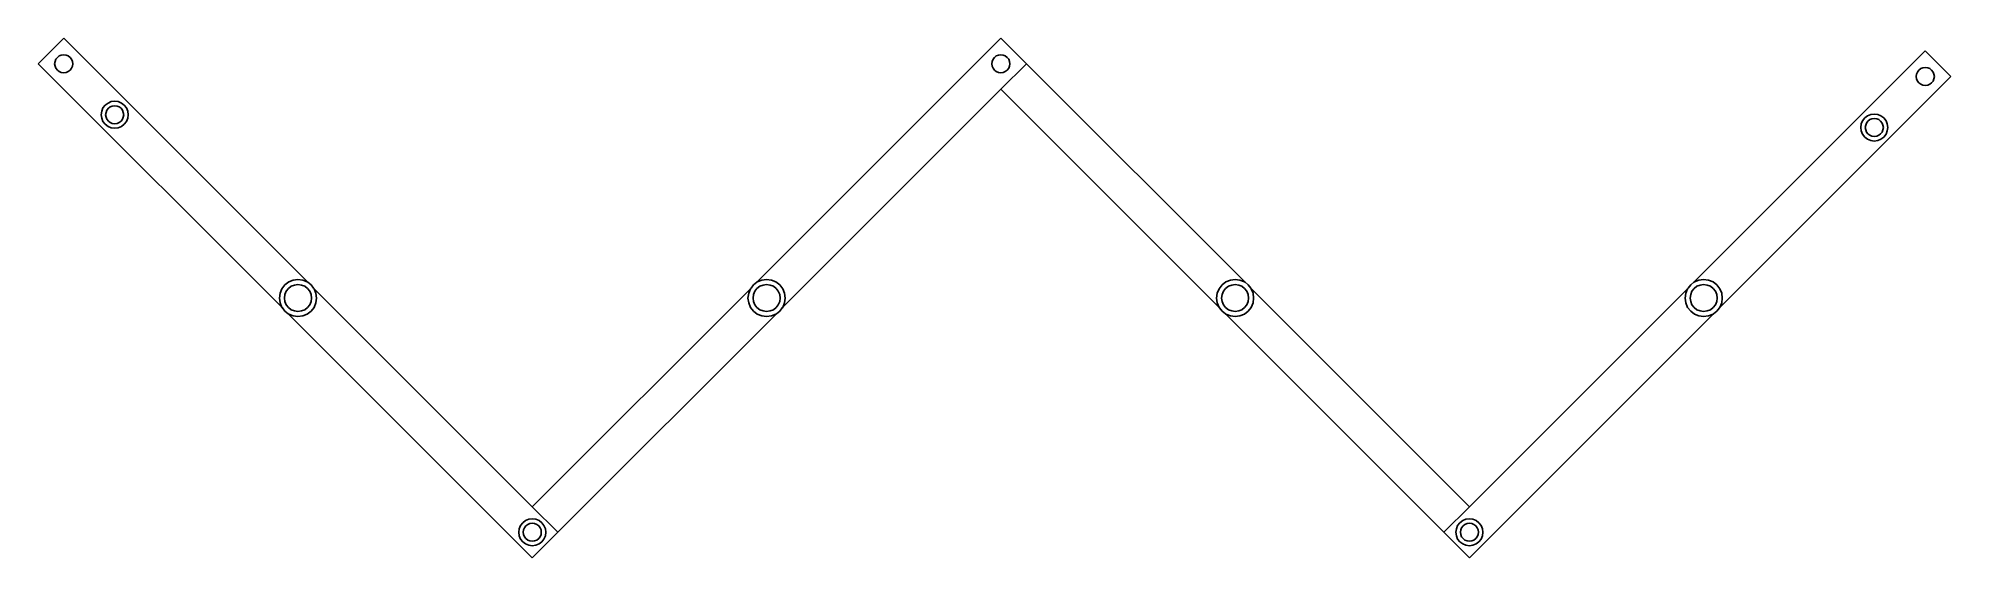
# Model space of a CAD drawing. Extents: x -531 to 531, y -144 to 144.
import ezdxf

# ---------------------------------------------------------------- set-up
doc = ezdxf.new("R2010")
doc.units = 0
doc.layers.get('0').update_dxf_attribs({"linetype": 'CONTINUOUS'})

msp = doc.modelspace()

# ---------------------------------------------------------------- linework, layer by layer
for p, q in [((-530.6, 130), (-516.5, 144.1)), ((-516.5, 144.1), (-381, 8.7)), ((3.5, 144.1), (-131.9, 8.7)), ((3.5, 144.1), (17.7, 130)), ((-530.6, 130), (-395.1, -5.5)), ((-521.5, 130), (-521.3, 131.3)), ((-521.3, 128.7), (-521.5, 130)), ((-521.3, 131.3), (-520.8, 132.5)), ((-520.8, 127.5), (-521.3, 128.7)), ((-520.8, 132.5), (-520, 133.5)), ((-520, 126.5), (-520.8, 127.5)), ((-520, 133.5), (-519, 134.3)), ((-519, 134.3), (-517.8, 134.8)), ((-517.8, 134.8), (-516.5, 135)), ((-516.5, 135), (-515.2, 134.8)), ((-515.2, 134.8), (-514, 134.3)), ((-514, 134.3), (-512.9, 133.5)), ((-512.9, 133.5), (-512.1, 132.5)), ((-512.1, 127.5), (-512.9, 126.5)), ((-512.1, 132.5), (-511.6, 131.3)), ((-511.6, 128.7), (-512.1, 127.5)), ((-511.6, 131.3), (-511.5, 130)), ((-511.5, 130), (-511.6, 128.7)), ((-1.5, 130), (-1.3, 131.3)), ((-1.3, 128.7), (-1.5, 130)), ((-1.3, 131.3), (-0.8, 132.5)), ((-0.8, 127.5), (-1.3, 128.7)), ((-0.8, 132.5), (0, 133.5)), ((0, 126.5), (-0.8, 127.5)), ((0, 133.5), (1, 134.3)), ((1, 134.3), (2.2, 134.8)), ((2.2, 134.8), (3.5, 135)), ((3.5, 135), (4.8, 134.8)), ((17.7, 130), (3.5, 115.9)), ((4.8, 134.8), (6, 134.3)), ((6, 134.3), (7.1, 133.5)), ((7.1, 133.5), (7.9, 132.5)), ((7.9, 127.5), (7.1, 126.5)), ((7.9, 132.5), (8.4, 131.3)), ((8.4, 128.7), (7.9, 127.5)), ((8.4, 131.3), (8.5, 130)), ((8.5, 130), (8.4, 128.7)), ((17.7, 130), (139, 8.7)), ((516.5, 137.1), (388.1, 8.7)), ((514, 127.3), (515.2, 127.8)), ((515.2, 127.8), (516.5, 127.9)), ((516.5, 137.1), (530.6, 122.9)), ((516.5, 127.9), (517.8, 127.8)), ((517.8, 127.8), (519, 127.3)), ((-519, 125.7), (-520, 126.5)), ((-517.8, 125.2), (-519, 125.7)), ((-516.5, 125), (-517.8, 125.2)), ((-515.2, 125.2), (-516.5, 125)), ((-514, 125.7), (-515.2, 125.2)), ((-512.9, 126.5), (-514, 125.7)), ((1, 125.7), (0, 126.5)), ((2.2, 125.2), (1, 125.7)), ((3.5, 125), (2.2, 125.2)), ((4.8, 125.2), (3.5, 125)), ((6, 125.7), (4.8, 125.2)), ((7.1, 126.5), (6, 125.7)), ((530.6, 122.9), (402.2, -5.5)), ((511.5, 122.9), (511.6, 124.2)), ((511.6, 121.6), (511.5, 122.9)), ((511.6, 124.2), (512.1, 125.4)), ((512.1, 120.4), (511.6, 121.6)), ((512.1, 125.4), (512.9, 126.5)), ((512.9, 119.4), (512.1, 120.4)), ((512.9, 126.5), (514, 127.3)), ((514, 118.6), (512.9, 119.4)), ((515.2, 118.1), (514, 118.6)), ((516.5, 117.9), (515.2, 118.1)), ((517.8, 118.1), (516.5, 117.9)), ((519, 118.6), (517.8, 118.1)), ((519, 127.3), (520, 126.5)), ((520, 119.4), (519, 118.6)), ((520, 126.5), (520.8, 125.4)), ((520.8, 120.4), (520, 119.4)), ((520.8, 125.4), (521.3, 124.2)), ((521.3, 121.6), (520.8, 120.4)), ((521.3, 124.2), (521.5, 122.9)), ((521.5, 122.9), (521.3, 121.6)), ((-494.7, 105.5), (-493.5, 107)), ((-493.5, 107), (-491.9, 108.2)), ((-491.9, 108.2), (-490.1, 109)), ((-490.7, 106), (-489.5, 106.5)), ((-490.1, 109), (-488.2, 109.2)), ((-489.5, 106.5), (-488.2, 106.7)), ((-488.2, 109.2), (-486.2, 109)), ((-488.2, 106.7), (-486.9, 106.5)), ((-486.9, 106.5), (-485.7, 106)), ((-486.2, 109), (-484.4, 108.2)), ((-484.4, 108.2), (-482.9, 107)), ((-482.9, 107), (-481.7, 105.5)), ((3.5, 115.9), (-117.8, -5.5)), ((3.5, 115.9), (124.9, -5.5)), ((-495.7, 101.7), (-495.4, 103.7)), ((-495.4, 99.8), (-495.7, 101.7)), ((-495.4, 103.7), (-494.7, 105.5)), ((-494.7, 98), (-495.4, 99.8)), ((-493.5, 96.4), (-494.7, 98)), ((-491.9, 95.2), (-493.5, 96.4)), ((-493.2, 101.7), (-493, 103)), ((-493, 100.4), (-493.2, 101.7)), ((-493, 103), (-492.5, 104.2)), ((-492.5, 99.2), (-493, 100.4)), ((-492.5, 104.2), (-491.7, 105.3)), ((-491.7, 98.2), (-492.5, 99.2)), ((-491.7, 105.3), (-490.7, 106)), ((-490.7, 97.4), (-491.7, 98.2)), ((-489.5, 96.9), (-490.7, 97.4)), ((-488.2, 96.7), (-489.5, 96.9)), ((-486.9, 96.9), (-488.2, 96.7)), ((-485.7, 97.4), (-486.9, 96.9)), ((-485.7, 106), (-484.6, 105.3)), ((-484.6, 98.2), (-485.7, 97.4)), ((-484.6, 105.3), (-483.9, 104.2)), ((-483.9, 99.2), (-484.6, 98.2)), ((-482.9, 96.4), (-484.4, 95.2)), ((-483.9, 104.2), (-483.4, 103)), ((-483.4, 100.4), (-483.9, 99.2)), ((-483.4, 103), (-483.2, 101.7)), ((-483.2, 101.7), (-483.4, 100.4)), ((-481.7, 98), (-482.9, 96.4)), ((-481.7, 105.5), (-480.9, 103.7)), ((-480.9, 99.8), (-481.7, 98)), ((-480.9, 103.7), (-480.7, 101.7)), ((-480.7, 101.7), (-480.9, 99.8)), ((480.7, 94.6), (480.9, 96.6)), ((480.9, 96.6), (481.7, 98.4)), ((481.7, 98.4), (482.9, 99.9)), ((482.9, 99.9), (484.4, 101.1)), ((483.2, 94.6), (483.4, 95.9)), ((483.4, 95.9), (483.9, 97.1)), ((483.9, 97.1), (484.6, 98.2)), ((484.4, 101.1), (486.2, 101.9)), ((484.6, 98.2), (485.7, 99)), ((485.7, 99), (486.9, 99.5)), ((486.2, 101.9), (488.2, 102.1)), ((486.9, 99.5), (488.2, 99.6)), ((488.2, 102.1), (490.1, 101.9)), ((488.2, 99.6), (489.5, 99.5)), ((489.5, 99.5), (490.7, 99)), ((490.1, 101.9), (491.9, 101.1)), ((490.7, 99), (491.7, 98.2)), ((491.7, 98.2), (492.5, 97.1)), ((491.9, 101.1), (493.5, 99.9)), ((492.5, 97.1), (493, 95.9)), ((493, 95.9), (493.2, 94.6)), ((493.5, 99.9), (494.7, 98.4)), ((494.7, 98.4), (495.4, 96.6)), ((495.4, 96.6), (495.7, 94.6)), ((-490.1, 94.5), (-491.9, 95.2)), ((-488.2, 94.2), (-490.1, 94.5)), ((-486.2, 94.5), (-488.2, 94.2)), ((-484.4, 95.2), (-486.2, 94.5)), ((480.9, 92.7), (480.7, 94.6)), ((481.7, 90.9), (480.9, 92.7)), ((482.9, 89.3), (481.7, 90.9)), ((484.4, 88.1), (482.9, 89.3)), ((483.4, 93.4), (483.2, 94.6)), ((483.9, 92.1), (483.4, 93.4)), ((484.6, 91.1), (483.9, 92.1)), ((486.2, 87.4), (484.4, 88.1)), ((485.7, 90.3), (484.6, 91.1)), ((486.9, 89.8), (485.7, 90.3)), ((488.2, 87.1), (486.2, 87.4)), ((488.2, 89.6), (486.9, 89.8)), ((489.5, 89.8), (488.2, 89.6)), ((490.1, 87.4), (488.2, 87.1)), ((490.7, 90.3), (489.5, 89.8)), ((491.9, 88.1), (490.1, 87.4)), ((491.7, 91.1), (490.7, 90.3)), ((492.5, 92.1), (491.7, 91.1)), ((493.5, 89.3), (491.9, 88.1)), ((493, 93.4), (492.5, 92.1)), ((493.2, 94.6), (493, 93.4)), ((494.7, 90.9), (493.5, 89.3)), ((495.4, 92.7), (494.7, 90.9)), ((495.7, 94.6), (495.4, 92.7)), ((-396.8, 0), (-396.4, 2.7)), ((-396.4, 2.7), (-395.4, 5.1)), ((-395.4, 5.1), (-393.7, 7.3)), ((-393.7, 1.9), (-394, 0)), ((-393.7, 7.3), (-391.6, 8.9)), ((-393, 3.7), (-393.7, 1.9)), ((-391.8, 5.3), (-393, 3.7)), ((-390.2, 6.5), (-391.8, 5.3)), ((-391.6, 8.9), (-389.1, 9.9)), ((-388.4, 7.2), (-390.2, 6.5)), ((-389.1, 9.9), (-386.5, 10.3)), ((-386.5, 7.5), (-388.4, 7.2)), ((-386.5, 10.3), (-383.8, 9.9)), ((-384.5, 7.2), (-386.5, 7.5)), ((-382.7, 6.5), (-384.5, 7.2)), ((-383.8, 9.9), (-381.3, 8.9)), ((-381.2, 5.3), (-382.7, 6.5)), ((-381.3, 8.9), (-381, 8.7)), ((-380, 3.7), (-381.2, 5.3)), ((-381, 8.7), (-379.2, 7.3)), ((-379.2, 1.9), (-380, 3.7)), ((-379.2, 7.3), (-377.8, 5.5)), ((-379, 0), (-379.2, 1.9)), ((-377.8, 5.5), (-377.5, 5.1)), ((-377.8, 5.5), (-256.5, -115.9)), ((-377.5, 5.1), (-376.5, 2.7)), ((-376.5, 2.7), (-376.2, 0)), ((-135.1, 5.5), (-256.5, -115.9)), ((-136.8, 0), (-136.4, 2.7)), ((-136.4, 2.7), (-135.4, 5.1)), ((-135.4, 5.1), (-135.1, 5.5)), ((-135.1, 5.5), (-133.7, 7.3)), ((-133.7, 1.9), (-134, 0)), ((-133.7, 7.3), (-131.9, 8.7)), ((-133, 3.7), (-133.7, 1.9)), ((-131.8, 5.3), (-133, 3.7)), ((-131.9, 8.7), (-131.6, 8.9)), ((-130.2, 6.5), (-131.8, 5.3)), ((-131.6, 8.9), (-129.1, 9.9)), ((-128.4, 7.2), (-130.2, 6.5)), ((-129.1, 9.9), (-126.5, 10.3)), ((-126.5, 7.5), (-128.4, 7.2)), ((-126.5, 10.3), (-123.8, 9.9)), ((-124.5, 7.2), (-126.5, 7.5)), ((-122.7, 6.5), (-124.5, 7.2)), ((-123.8, 9.9), (-121.3, 8.9)), ((-121.2, 5.3), (-122.7, 6.5)), ((-121.3, 8.9), (-119.2, 7.3)), ((-120, 3.7), (-121.2, 5.3)), ((-119.2, 1.9), (-120, 3.7)), ((-119.2, 7.3), (-117.5, 5.1)), ((-119, 0), (-119.2, 1.9)), ((-117.5, 5.1), (-116.5, 2.7)), ((-116.5, 2.7), (-116.2, 0)), ((123.2, 0), (123.6, 2.7)), ((123.6, 2.7), (124.6, 5.1)), ((124.6, 5.1), (126.3, 7.3)), ((126.3, 1.9), (126, 0)), ((126.3, 7.3), (128.4, 8.9)), ((127, 3.7), (126.3, 1.9)), ((128.2, 5.3), (127, 3.7)), ((129.8, 6.5), (128.2, 5.3)), ((128.4, 8.9), (130.9, 9.9)), ((131.6, 7.2), (129.8, 6.5)), ((130.9, 9.9), (133.5, 10.3)), ((133.5, 7.5), (131.6, 7.2)), ((133.5, 10.3), (136.2, 9.9)), ((135.5, 7.2), (133.5, 7.5)), ((137.3, 6.5), (135.5, 7.2)), ((136.2, 9.9), (138.7, 8.9)), ((138.8, 5.3), (137.3, 6.5)), ((138.7, 8.9), (139, 8.7)), ((140, 3.7), (138.8, 5.3)), ((139, 8.7), (140.8, 7.3)), ((140.8, 1.9), (140, 3.7)), ((140.8, 7.3), (142.2, 5.5)), ((141, 0), (140.8, 1.9)), ((142.2, 5.5), (263.5, -115.9)), ((142.2, 5.5), (142.5, 5.1)), ((142.5, 5.1), (143.5, 2.7)), ((143.5, 2.7), (143.8, 0)), ((384.9, 5.5), (263.5, -115.9)), ((383.2, 0), (383.6, 2.7)), ((383.6, 2.7), (384.6, 5.1)), ((384.6, 5.1), (384.9, 5.5)), ((384.9, 5.5), (386.3, 7.3)), ((386.3, 1.9), (386, 0)), ((386.3, 7.3), (388.1, 8.7)), ((387, 3.7), (386.3, 1.9)), ((388.2, 5.3), (387, 3.7)), ((388.1, 8.7), (388.4, 8.9)), ((389.8, 6.5), (388.2, 5.3)), ((388.4, 8.9), (390.9, 9.9)), ((391.6, 7.2), (389.8, 6.5)), ((390.9, 9.9), (393.5, 10.3)), ((393.5, 7.5), (391.6, 7.2)), ((393.5, 10.3), (396.2, 9.9)), ((395.5, 7.2), (393.5, 7.5)), ((397.3, 6.5), (395.5, 7.2)), ((396.2, 9.9), (398.7, 8.9)), ((398.8, 5.3), (397.3, 6.5)), ((398.7, 8.9), (400.8, 7.3)), ((400, 3.7), (398.8, 5.3)), ((400.8, 1.9), (400, 3.7)), ((400.8, 7.3), (402.5, 5.1)), ((401, 0), (400.8, 1.9)), ((402.5, 5.1), (403.5, 2.7)), ((403.5, 2.7), (403.8, 0)), ((-396.4, -2.7), (-396.8, 0)), ((-395.4, -5.2), (-396.4, -2.7)), ((-395.1, -5.5), (-395.4, -5.2)), ((-393.7, -7.3), (-395.1, -5.5)), ((-394, 0), (-393.7, -1.9)), ((-393.7, -1.9), (-393, -3.8)), ((-391.9, -8.7), (-393.7, -7.3)), ((-393, -3.8), (-391.8, -5.3)), ((-391.9, -8.7), (-256.5, -144.1)), ((-391.6, -8.9), (-391.9, -8.7)), ((-391.8, -5.3), (-390.2, -6.5)), ((-389.1, -9.9), (-391.6, -8.9)), ((-390.2, -6.5), (-388.4, -7.2)), ((-386.5, -10.3), (-389.1, -9.9)), ((-388.4, -7.2), (-386.5, -7.5)), ((-386.5, -7.5), (-384.5, -7.2)), ((-383.8, -9.9), (-386.5, -10.3)), ((-384.5, -7.2), (-382.7, -6.5)), ((-381.3, -8.9), (-383.8, -9.9)), ((-382.7, -6.5), (-381.2, -5.3)), ((-379.2, -7.3), (-381.3, -8.9)), ((-381.2, -5.3), (-380, -3.8)), ((-380, -3.8), (-379.2, -1.9)), ((-379.2, -1.9), (-379, 0)), ((-377.5, -5.2), (-379.2, -7.3)), ((-376.5, -2.7), (-377.5, -5.2)), ((-376.2, 0), (-376.5, -2.7)), ((-121, -8.7), (-242.3, -130)), ((-136.4, -2.7), (-136.8, 0)), ((-135.4, -5.2), (-136.4, -2.7)), ((-133.7, -7.3), (-135.4, -5.2)), ((-134, 0), (-133.7, -1.9)), ((-133.7, -1.9), (-133, -3.8)), ((-131.6, -8.9), (-133.7, -7.3)), ((-133, -3.8), (-131.8, -5.3)), ((-131.8, -5.3), (-130.2, -6.5)), ((-129.1, -9.9), (-131.6, -8.9)), ((-130.2, -6.5), (-128.4, -7.2)), ((-126.5, -10.3), (-129.1, -9.9)), ((-128.4, -7.2), (-126.5, -7.5)), ((-126.5, -7.5), (-124.5, -7.2)), ((-123.8, -9.9), (-126.5, -10.3)), ((-124.5, -7.2), (-122.7, -6.5)), ((-121.3, -8.9), (-123.8, -9.9)), ((-122.7, -6.5), (-121.2, -5.3)), ((-121, -8.7), (-121.3, -8.9)), ((-121.2, -5.3), (-120, -3.8)), ((-119.2, -7.3), (-121, -8.7)), ((-120, -3.8), (-119.2, -1.9)), ((-119.2, -1.9), (-119, 0)), ((-117.8, -5.5), (-119.2, -7.3)), ((-117.5, -5.2), (-117.8, -5.5)), ((-116.5, -2.7), (-117.5, -5.2)), ((-116.2, 0), (-116.5, -2.7)), ((123.6, -2.7), (123.2, 0)), ((124.6, -5.2), (123.6, -2.7)), ((124.9, -5.5), (124.6, -5.2)), ((126.3, -7.3), (124.9, -5.5)), ((126, 0), (126.3, -1.9)), ((126.3, -1.9), (127, -3.8)), ((128.1, -8.7), (126.3, -7.3)), ((127, -3.8), (128.2, -5.3)), ((128.1, -8.7), (249.4, -130)), ((128.4, -8.9), (128.1, -8.7)), ((128.2, -5.3), (129.8, -6.5)), ((130.9, -9.9), (128.4, -8.9)), ((129.8, -6.5), (131.6, -7.2)), ((133.5, -10.3), (130.9, -9.9)), ((131.6, -7.2), (133.5, -7.5)), ((133.5, -7.5), (135.5, -7.2)), ((136.2, -9.9), (133.5, -10.3)), ((135.5, -7.2), (137.3, -6.5)), ((138.7, -8.9), (136.2, -9.9)), ((137.3, -6.5), (138.8, -5.3)), ((140.8, -7.3), (138.7, -8.9)), ((138.8, -5.3), (140, -3.8)), ((140, -3.8), (140.8, -1.9)), ((140.8, -1.9), (141, 0)), ((142.5, -5.2), (140.8, -7.3)), ((143.5, -2.7), (142.5, -5.2)), ((143.8, 0), (143.5, -2.7)), ((399, -8.7), (263.5, -144.1)), ((383.6, -2.7), (383.2, 0)), ((384.6, -5.2), (383.6, -2.7)), ((386.3, -7.3), (384.6, -5.2)), ((386, 0), (386.3, -1.9)), ((386.3, -1.9), (387, -3.8)), ((388.4, -8.9), (386.3, -7.3)), ((387, -3.8), (388.2, -5.3)), ((388.2, -5.3), (389.8, -6.5)), ((390.9, -9.9), (388.4, -8.9)), ((389.8, -6.5), (391.6, -7.2)), ((393.5, -10.3), (390.9, -9.9)), ((391.6, -7.2), (393.5, -7.5)), ((393.5, -7.5), (395.5, -7.2)), ((396.2, -9.9), (393.5, -10.3)), ((395.5, -7.2), (397.3, -6.5)), ((398.7, -8.9), (396.2, -9.9)), ((397.3, -6.5), (398.8, -5.3)), ((399, -8.7), (398.7, -8.9)), ((398.8, -5.3), (400, -3.8)), ((400.8, -7.3), (399, -8.7)), ((400, -3.8), (400.8, -1.9)), ((400.8, -1.9), (401, 0)), ((402.2, -5.5), (400.8, -7.3)), ((402.5, -5.2), (402.2, -5.5)), ((403.5, -2.7), (402.5, -5.2)), ((403.8, 0), (403.5, -2.7)), ((-242.3, -130), (-256.5, -115.9)), ((263.5, -115.9), (249.4, -130)), ((-263.7, -128.1), (-263, -126.3)), ((-263, -126.3), (-261.8, -124.7)), ((-261.8, -124.7), (-260.2, -123.5)), ((-260.8, -127.5), (-260, -126.5)), ((-260.2, -123.5), (-258.4, -122.8)), ((-260, -126.5), (-259, -125.7)), ((-259, -125.7), (-257.8, -125.2)), ((-258.4, -122.8), (-256.5, -122.5)), ((-257.8, -125.2), (-256.5, -125)), ((-256.5, -122.5), (-254.5, -122.8)), ((-256.5, -125), (-255.2, -125.2)), ((-255.2, -125.2), (-254, -125.7)), ((-254.5, -122.8), (-252.7, -123.5)), ((-254, -125.7), (-252.9, -126.5)), ((-252.9, -126.5), (-252.1, -127.5)), ((-252.7, -123.5), (-251.2, -124.7)), ((-251.2, -124.7), (-250, -126.3)), ((-250, -126.3), (-249.2, -128.1)), ((256.3, -128.1), (257, -126.3)), ((257, -126.3), (258.2, -124.7)), ((258.2, -124.7), (259.8, -123.5)), ((259.2, -127.5), (260, -126.5)), ((259.8, -123.5), (261.6, -122.8)), ((260, -126.5), (261, -125.7)), ((261, -125.7), (262.2, -125.2)), ((261.6, -122.8), (263.5, -122.5)), ((262.2, -125.2), (263.5, -125)), ((263.5, -122.5), (265.5, -122.8)), ((263.5, -125), (264.8, -125.2)), ((264.8, -125.2), (266, -125.7)), ((265.5, -122.8), (267.3, -123.5)), ((266, -125.7), (267.1, -126.5)), ((267.1, -126.5), (267.9, -127.5)), ((267.3, -123.5), (268.8, -124.7)), ((268.8, -124.7), (270, -126.3)), ((270, -126.3), (270.8, -128.1)), ((-264, -130), (-263.7, -128.1)), ((-263.7, -131.9), (-264, -130)), ((-263, -133.8), (-263.7, -131.9)), ((-261.8, -135.3), (-263, -133.8)), ((-260.2, -136.5), (-261.8, -135.3)), ((-261.5, -130), (-261.3, -128.7)), ((-261.3, -131.3), (-261.5, -130)), ((-261.3, -128.7), (-260.8, -127.5)), ((-260.8, -132.5), (-261.3, -131.3)), ((-260, -133.5), (-260.8, -132.5)), ((-258.4, -137.2), (-260.2, -136.5)), ((-259, -134.3), (-260, -133.5)), ((-257.8, -134.8), (-259, -134.3)), ((-256.5, -137.5), (-258.4, -137.2)), ((-256.5, -135), (-257.8, -134.8)), ((-242.3, -130), (-256.5, -144.1)), ((-255.2, -134.8), (-256.5, -135)), ((-254.5, -137.2), (-256.5, -137.5)), ((-254, -134.3), (-255.2, -134.8)), ((-252.7, -136.5), (-254.5, -137.2)), ((-252.9, -133.5), (-254, -134.3)), ((-252.1, -132.5), (-252.9, -133.5)), ((-251.2, -135.3), (-252.7, -136.5)), ((-252.1, -127.5), (-251.6, -128.7)), ((-251.6, -131.3), (-252.1, -132.5)), ((-251.6, -128.7), (-251.5, -130)), ((-251.5, -130), (-251.6, -131.3)), ((-250, -133.8), (-251.2, -135.3)), ((-249.2, -131.9), (-250, -133.8)), ((-249.2, -128.1), (-249, -130)), ((-249, -130), (-249.2, -131.9)), ((263.5, -144.1), (249.4, -130)), ((256, -130), (256.3, -128.1)), ((256.3, -131.9), (256, -130)), ((257, -133.8), (256.3, -131.9)), ((258.2, -135.3), (257, -133.8)), ((259.8, -136.5), (258.2, -135.3)), ((258.5, -130), (258.7, -128.7)), ((258.7, -131.3), (258.5, -130)), ((258.7, -128.7), (259.2, -127.5)), ((259.2, -132.5), (258.7, -131.3)), ((260, -133.5), (259.2, -132.5)), ((261.6, -137.2), (259.8, -136.5)), ((261, -134.3), (260, -133.5)), ((262.2, -134.8), (261, -134.3)), ((263.5, -137.5), (261.6, -137.2)), ((263.5, -135), (262.2, -134.8)), ((264.8, -134.8), (263.5, -135)), ((265.5, -137.2), (263.5, -137.5)), ((266, -134.3), (264.8, -134.8)), ((267.3, -136.5), (265.5, -137.2)), ((267.1, -133.5), (266, -134.3)), ((267.9, -132.5), (267.1, -133.5)), ((268.8, -135.3), (267.3, -136.5)), ((267.9, -127.5), (268.4, -128.7)), ((268.4, -131.3), (267.9, -132.5)), ((268.4, -128.7), (268.5, -130)), ((268.5, -130), (268.4, -131.3)), ((270, -133.8), (268.8, -135.3)), ((270.8, -131.9), (270, -133.8)), ((270.8, -128.1), (271, -130)), ((271, -130), (270.8, -131.9))]:
    msp.add_line(p, q)

doc.saveas('drawing.dxf')
